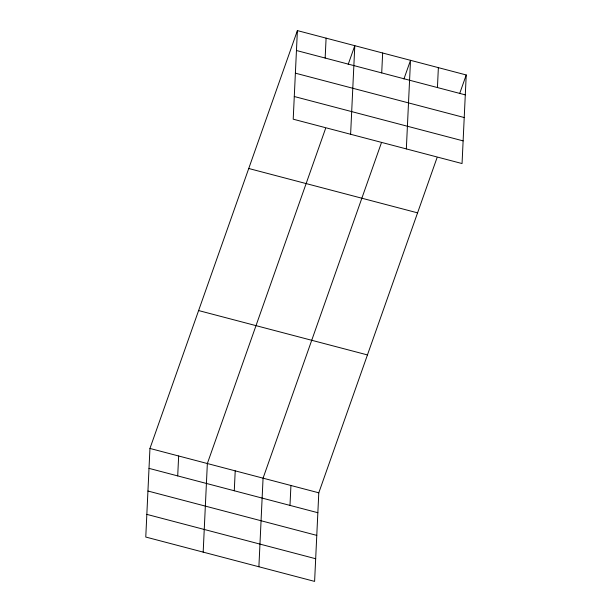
<?xml version="1.0" encoding="UTF-8"?>
<svg xmlns="http://www.w3.org/2000/svg" width="612" height="612" viewBox="0 0 612 612"><rect width="100%" height="100%" fill="white"/><g stroke="black" fill="none" stroke-linecap="round" stroke-linejoin="round"><path stroke-width="0.92" d="M297.394 30.6L293.209 119.187L462.052 163.549L466.229 74.962L297.394 30.6L149.948 448.451L145.771 537.038L314.606 581.4L318.791 492.813L437.037 157.697M177.71 475.899L178.65 455.994M203.176 552.123L207.353 463.536L325.599 128.421M234.274 490.763L235.215 470.858M258.891 566.758L263.068 478.171L381.322 143.055M289.989 505.397L290.93 485.492M325.156 58.048L326.097 38.143M350.615 134.273L354.799 45.686L348.205 64.367M381.712 72.912L382.653 52.999M406.337 148.907L410.514 60.32L403.92 79.002M437.435 87.547L438.368 67.641M459.635 93.644L466.229 74.962M296.453 50.505L465.288 94.868M295.382 73.172L464.225 117.535M294.28 96.52L463.123 140.882M248.732 168.491L417.575 212.854M198.602 310.559L367.445 354.922M149.948 448.451L318.791 492.813M149.007 468.364L317.85 512.718M147.943 491.023L316.779 535.385M146.842 514.378L315.677 558.733"/></g></svg>
